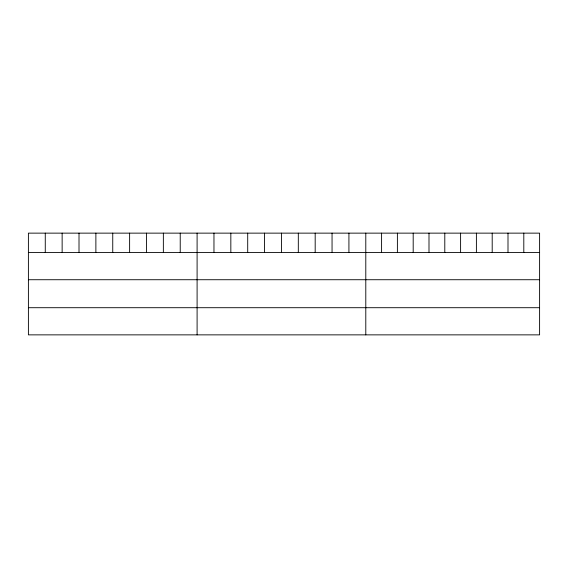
<?xml version="1.0" encoding="UTF-8"?>
<svg xmlns="http://www.w3.org/2000/svg" width="568" height="568" viewBox="0 0 568 568"><rect width="100%" height="100%" fill="white"/><g stroke="black" fill="none" stroke-linecap="round" stroke-linejoin="round"><path stroke-width="0.85" d="M539.6 252.568L539.6 334.864L28.4 334.864L28.4 233.136L539.6 233.136L539.6 252.568L28.4 252.568M28.4 279.726L539.6 279.726M28.4 307.707L539.6 307.707M523.803 233.136L523.803 252.568M507.998 233.136L507.998 252.568M492.2 233.136L492.2 252.568M476.396 233.136L476.396 252.568M460.598 233.136L460.598 252.568M444.794 233.136L444.794 252.568M428.996 233.136L428.996 252.568M413.192 233.136L413.192 252.568M397.394 233.136L397.394 252.568M381.589 233.136L381.589 252.568M365.792 233.136L365.792 334.864M348.922 233.136L348.922 252.568M332.053 233.136L332.053 252.568M315.183 233.136L315.183 252.568M298.314 233.136L298.314 252.568M281.444 233.136L281.444 252.568M264.574 233.136L264.574 252.568M247.705 233.136L247.705 252.568M230.835 233.136L230.835 252.568M213.966 233.136L213.966 252.568M197.096 233.136L197.096 334.864M180.226 233.136L180.226 252.568M163.357 233.136L163.357 252.568M146.487 233.136L146.487 252.568M129.618 233.136L129.618 252.568M112.748 233.136L112.748 252.568M95.878 233.136L95.878 252.568M79.009 233.136L79.009 252.568M62.139 233.136L62.139 252.568M45.27 233.136L45.27 252.568"/></g></svg>
